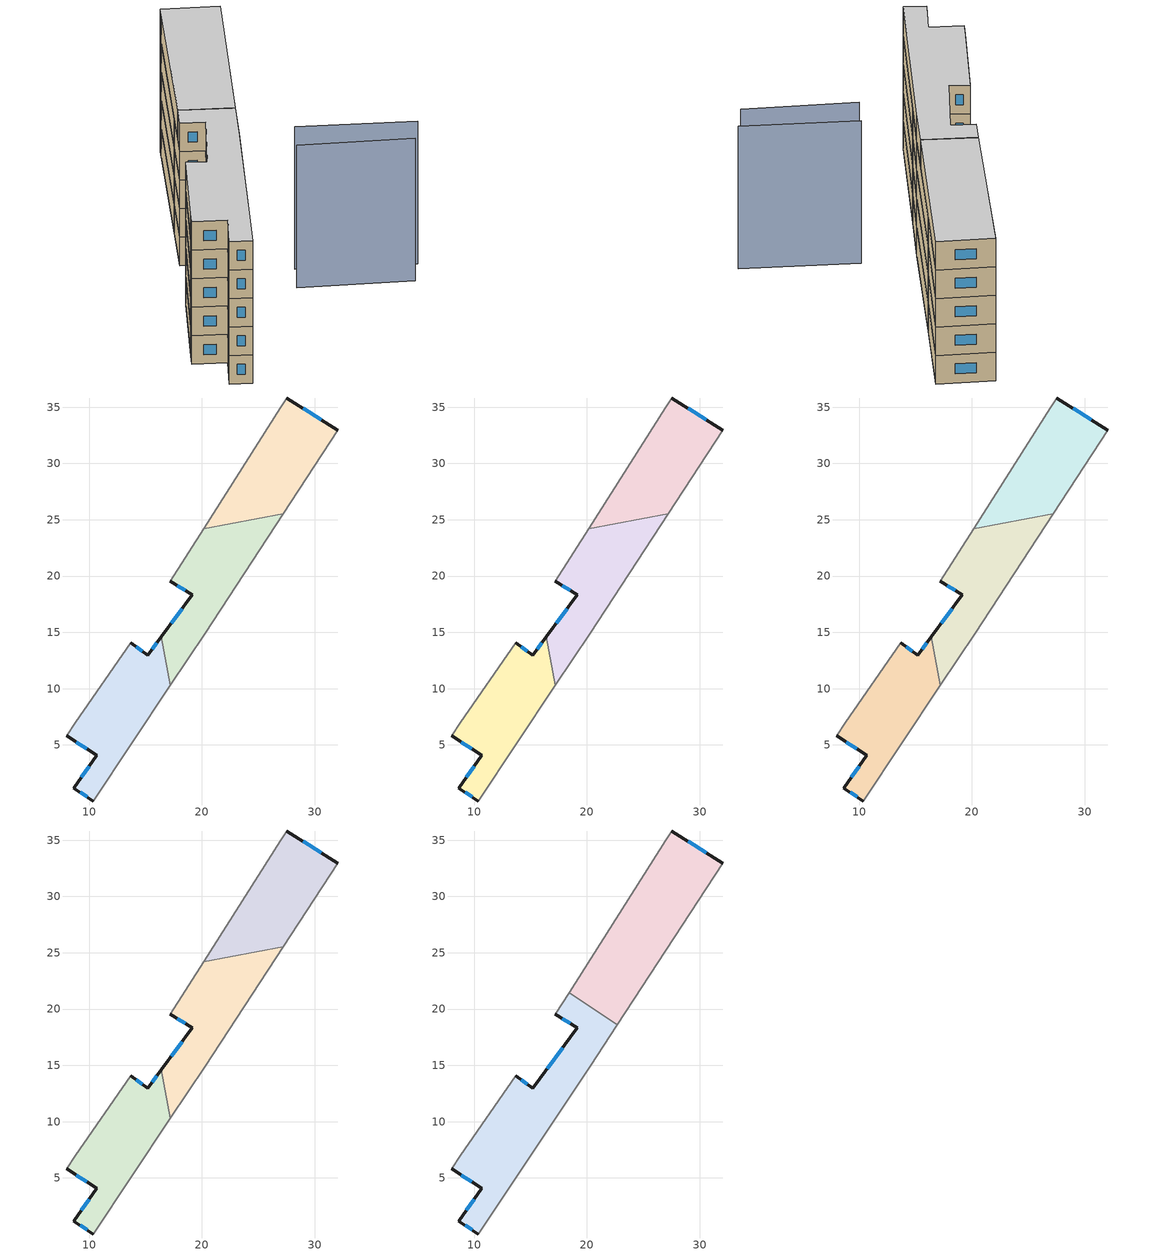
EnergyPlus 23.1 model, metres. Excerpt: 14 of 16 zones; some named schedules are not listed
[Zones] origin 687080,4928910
40a6f8c0c4f9d5b1_F0_dwelling_0
 floor ground (EU_floor_Construction): 32.07,32.97 27.23,25.56 20.15,24.21 27.01,34.99 27.53,35.82 z0
 wall outside (EU_wall_Construction): 32.07,32.97 27.53,35.82 z0:3
 wall adiabatic (EU_wall_Construction): 27.23,25.56 32.07,32.97 / 27.53,35.82 27.01,34.99 20.15,24.21 z0:3
 wall to 40a6f8c0c4f9d5b1_F0_dwelling_1 (EU_wall_Construction): 20.15,24.21 27.23,25.56 z0:3
 window (EU_Window_Construction): 30.59,33.89 29,34.89 z0.98:2.02
40a6f8c0c4f9d5b1_F0_dwelling_1
 floor ground (EU_floor_Construction): 27.23,25.56 20.3,14.94 17.2,10.29 16.38,14.59 19.13,18.32 17.2,19.56 20.15,24.21 z0
 wall outside (EU_wall_Construction): 17.2,19.56 19.13,18.32 16.38,14.59 z0:3
 wall adiabatic (EU_wall_Construction): 20.15,24.21 17.2,19.56 / 17.2,10.29 20.3,14.94 27.23,25.56 z0:3
 wall to 40a6f8c0c4f9d5b1_F0_dwelling_2 (EU_wall_Construction): 16.38,14.59 17.2,10.29 z0:3
 window (EU_Window_Construction): 18.23,17.11 17.27,15.8 / 17.82,19.16 18.5,18.72 z0.98:2.02
40a6f8c0c4f9d5b1_F0_dwelling_2
 floor ground (EU_floor_Construction): 16.38,14.59 17.2,10.29 10.36,0.02 8.62,1.17 10.64,4.07 7.99,5.83 8.74,6.95 13.67,14.1 15.2,12.98 z0
 wall outside (EU_wall_Construction): 16.38,14.59 15.2,12.98 13.67,14.1 / 7.99,5.83 10.64,4.07 8.62,1.17 10.36,0.02 z0:3
 wall adiabatic (EU_wall_Construction): 13.67,14.1 8.74,6.95 7.99,5.83 / 10.36,0.02 17.2,10.29 z0:3
 window (EU_Window_Construction): 14.7,13.34 14.16,13.73 / 16,14.07 15.58,13.5 / 9.18,0.8 9.79,0.39 / 9.98,3.13 9.27,2.11 / 8.85,5.26 9.77,4.64 z0.98:2.02
40a6f8c0c4f9d5b1_F1_dwelling_0
 floor to 40a6f8c0c4f9d5b1_F0_dwelling_0 (EU_floor_Construction): 32.07,32.97 27.23,25.56 20.15,24.21 27.01,34.99 27.53,35.82 z3
 wall outside (EU_wall_Construction): 32.07,32.97 27.53,35.82 z3:6
 wall adiabatic (EU_wall_Construction): 27.23,25.56 32.07,32.97 / 27.53,35.82 27.01,34.99 20.15,24.21 z3:6
 wall to 40a6f8c0c4f9d5b1_F1_dwelling_1 (EU_wall_Construction): 20.15,24.21 27.23,25.56 z3:6
 window (EU_Window_Construction): 30.59,33.89 29,34.89 z3.98:5.02
40a6f8c0c4f9d5b1_F1_dwelling_1
 floor to 40a6f8c0c4f9d5b1_F0_dwelling_1 (EU_floor_Construction): 27.23,25.56 20.3,14.94 17.2,10.29 16.38,14.59 19.13,18.32 17.2,19.56 20.15,24.21 z3
 wall outside (EU_wall_Construction): 17.2,19.56 19.13,18.32 16.38,14.59 z3:6
 wall adiabatic (EU_wall_Construction): 20.15,24.21 17.2,19.56 / 17.2,10.29 20.3,14.94 27.23,25.56 z3:6
 wall to 40a6f8c0c4f9d5b1_F1_dwelling_2 (EU_wall_Construction): 16.38,14.59 17.2,10.29 z3:6
 window (EU_Window_Construction): 18.23,17.11 17.27,15.8 / 17.82,19.16 18.5,18.72 z3.98:5.02
40a6f8c0c4f9d5b1_F1_dwelling_2
 floor to 40a6f8c0c4f9d5b1_F0_dwelling_2 (EU_floor_Construction): 16.38,14.59 17.2,10.29 10.36,0.02 8.62,1.17 10.64,4.07 7.99,5.83 8.74,6.95 13.67,14.1 15.2,12.98 z3
 wall outside (EU_wall_Construction): 16.38,14.59 15.2,12.98 13.67,14.1 / 7.99,5.83 10.64,4.07 8.62,1.17 10.36,0.02 z3:6
 wall adiabatic (EU_wall_Construction): 13.67,14.1 8.74,6.95 7.99,5.83 / 10.36,0.02 17.2,10.29 z3:6
 window (EU_Window_Construction): 14.7,13.34 14.16,13.73 / 16,14.07 15.58,13.5 / 9.18,0.8 9.79,0.39 / 9.98,3.13 9.27,2.11 / 8.85,5.26 9.77,4.64 z3.98:5.02
40a6f8c0c4f9d5b1_F2_dwelling_0
 floor to 40a6f8c0c4f9d5b1_F1_dwelling_0 (EU_floor_Construction): 32.07,32.97 27.23,25.56 20.15,24.21 27.01,34.99 27.53,35.82 z6
 wall outside (EU_wall_Construction): 32.07,32.97 27.53,35.82 z6:9
 wall adiabatic (EU_wall_Construction): 27.23,25.56 32.07,32.97 / 27.53,35.82 27.01,34.99 20.15,24.21 z6:9
 wall to 40a6f8c0c4f9d5b1_F2_dwelling_1 (EU_wall_Construction): 20.15,24.21 27.23,25.56 z6:9
 window (EU_Window_Construction): 30.59,33.89 29,34.89 z6.98:8.02
40a6f8c0c4f9d5b1_F2_dwelling_1
 floor to 40a6f8c0c4f9d5b1_F1_dwelling_1 (EU_floor_Construction): 27.23,25.56 20.3,14.94 17.2,10.29 16.38,14.59 19.13,18.32 17.2,19.56 20.15,24.21 z6
 wall outside (EU_wall_Construction): 17.2,19.56 19.13,18.32 16.38,14.59 z6:9
 wall adiabatic (EU_wall_Construction): 20.15,24.21 17.2,19.56 / 17.2,10.29 20.3,14.94 27.23,25.56 z6:9
 wall to 40a6f8c0c4f9d5b1_F2_dwelling_2 (EU_wall_Construction): 16.38,14.59 17.2,10.29 z6:9
 window (EU_Window_Construction): 18.23,17.11 17.27,15.8 / 17.82,19.16 18.5,18.72 z6.98:8.02
40a6f8c0c4f9d5b1_F2_dwelling_2
 floor to 40a6f8c0c4f9d5b1_F1_dwelling_2 (EU_floor_Construction): 16.38,14.59 17.2,10.29 10.36,0.02 8.62,1.17 10.64,4.07 7.99,5.83 8.74,6.95 13.67,14.1 15.2,12.98 z6
 wall outside (EU_wall_Construction): 16.38,14.59 15.2,12.98 13.67,14.1 / 7.99,5.83 10.64,4.07 8.62,1.17 10.36,0.02 z6:9
 wall adiabatic (EU_wall_Construction): 13.67,14.1 8.74,6.95 7.99,5.83 / 10.36,0.02 17.2,10.29 z6:9
 window (EU_Window_Construction): 14.7,13.34 14.16,13.73 / 16,14.07 15.58,13.5 / 9.18,0.8 9.79,0.39 / 9.98,3.13 9.27,2.11 / 8.85,5.26 9.77,4.64 z6.98:8.02
40a6f8c0c4f9d5b1_F3_dwelling_0
 floor to 40a6f8c0c4f9d5b1_F2_dwelling_0 (EU_floor_Construction): 32.07,32.97 27.23,25.56 20.15,24.21 27.01,34.99 27.53,35.82 z9
 wall outside (EU_wall_Construction): 32.07,32.97 27.53,35.82 z9:12
 wall adiabatic (EU_wall_Construction): 27.23,25.56 32.07,32.97 / 27.53,35.82 27.01,34.99 20.15,24.21 z9:12
 wall to 40a6f8c0c4f9d5b1_F3_dwelling_1 (EU_wall_Construction): 20.15,24.21 27.23,25.56 z9:12
 window (EU_Window_Construction): 30.59,33.89 29,34.89 z9.98:11.02
40a6f8c0c4f9d5b1_F3_dwelling_1
 floor to 40a6f8c0c4f9d5b1_F2_dwelling_1 (EU_floor_Construction): 27.23,25.56 20.3,14.94 17.2,10.29 16.38,14.59 19.13,18.32 17.2,19.56 20.15,24.21 z9
 wall outside (EU_wall_Construction): 17.2,19.56 19.13,18.32 16.38,14.59 z9:12
 wall adiabatic (EU_wall_Construction): 20.15,24.21 17.2,19.56 / 17.2,10.29 20.3,14.94 27.23,25.56 z9:12
 wall to 40a6f8c0c4f9d5b1_F3_dwelling_2 (EU_wall_Construction): 16.38,14.59 17.2,10.29 z9:12
 window (EU_Window_Construction): 18.23,17.11 17.27,15.8 / 17.82,19.16 18.5,18.72 z9.98:11.02
40a6f8c0c4f9d5b1_F3_dwelling_2
 floor to 40a6f8c0c4f9d5b1_F2_dwelling_2 (EU_floor_Construction): 16.38,14.59 17.2,10.29 10.36,0.02 8.62,1.17 10.64,4.07 7.99,5.83 8.74,6.95 13.67,14.1 15.2,12.98 z9
 wall outside (EU_wall_Construction): 16.38,14.59 15.2,12.98 13.67,14.1 / 7.99,5.83 10.64,4.07 8.62,1.17 10.36,0.02 z9:12
 wall adiabatic (EU_wall_Construction): 13.67,14.1 8.74,6.95 7.99,5.83 / 10.36,0.02 17.2,10.29 z9:12
 window (EU_Window_Construction): 14.7,13.34 14.16,13.73 / 16,14.07 15.58,13.5 / 9.18,0.8 9.79,0.39 / 9.98,3.13 9.27,2.11 / 8.85,5.26 9.77,4.64 z9.98:11.02
40a6f8c0c4f9d5b1_F4_dwelling_0
 floor to 40a6f8c0c4f9d5b1_F3_dwelling_2 (EU_floor_Construction): 16.38,14.59 17.2,10.29 10.36,0.02 8.62,1.17 10.64,4.07 7.99,5.83 8.74,6.95 13.67,14.1 15.2,12.98 z12
 floor to 40a6f8c0c4f9d5b1_F3_dwelling_1 (EU_floor_Construction): 22.69,18.61 20.3,14.94 17.2,10.29 16.38,14.59 19.13,18.32 17.2,19.56 18.41,21.46 z12
 wall outside (EU_wall_Construction): 7.99,5.83 10.64,4.07 8.62,1.17 10.36,0.02 / 17.2,19.56 19.13,18.32 15.2,12.98 13.67,14.1 z12:15
 wall to 40a6f8c0c4f9d5b1_F4_dwelling_1 (EU_wall_Construction): 22.69,18.61 18.41,21.46 z12:15
 wall adiabatic (EU_wall_Construction): 10.36,0.02 20.3,14.94 22.69,18.61 / 13.67,14.1 8.74,6.95 7.99,5.83 / 18.41,21.46 17.2,19.56 z12:15
 window (EU_Window_Construction): 9.18,0.8 9.79,0.39 / 9.98,3.13 9.27,2.11 / 8.85,5.26 9.77,4.64 / 14.7,13.34 14.16,13.73 / 17.85,16.58 16.47,14.72 / 17.82,19.16 18.5,18.72 z12.98:14.02
 ceiling to 40a6f8c0c4f9d5b1_F5_dwelling_0 (EU_floor_Construction): 10.36,0.02 20.3,14.94 22.69,18.61 18.41,21.46 17.2,19.56 19.13,18.32 15.2,12.98 13.67,14.1 8.74,6.95 7.99,5.83 10.64,4.07 8.62,1.17 z15
40a6f8c0c4f9d5b1_F4_dwelling_1
 floor to 40a6f8c0c4f9d5b1_F3_dwelling_0 (EU_floor_Construction): 32.07,32.97 27.23,25.56 20.15,24.21 27.01,34.99 27.53,35.82 z12
 floor to 40a6f8c0c4f9d5b1_F3_dwelling_1 (EU_floor_Construction): 27.23,25.56 22.69,18.61 18.41,21.46 20.15,24.21 z12
 wall outside (EU_wall_Construction): 32.07,32.97 27.53,35.82 z12:15
 wall adiabatic (EU_wall_Construction): 27.53,35.82 27.01,34.99 18.41,21.46 / 22.69,18.61 32.07,32.97 z12:15
 window (EU_Window_Construction): 30.59,33.89 29,34.89 z12.98:14.02
 ceiling to 40a6f8c0c4f9d5b1_F5_dwelling_1 (EU_floor_Construction): 22.69,18.61 32.07,32.97 27.53,35.82 27.01,34.99 18.41,21.46 z15
shading: 23.23,10.33 32.28,4.77 / 34.22,6.93 24.98,12.91 z0:15
[Building]
EU S2 Campaign: North Axis=0; Terrain=City; Solar Distribution=FullExterior
[Site:Location]
Bologna: Latitude=44.5; Longitude=11.25; Time Zone=1; Elevation=37
[SizingPeriod:WeatherFileDays]
AnnualSizingPeriod: Begin Month=1; Begin Day of Month=1; End Month=12; End Day of Month=31; Day of Week for Start Day=Monday; Use Weather File Daylight Saving Period=No; Use Weather File Rain and Snow Indicators=No
[MATERIAL]
EU_InternalMass_Material: Roughness=MediumRough; Thickness=0.1; Conductivity=1; Density=1800; Specific Heat=900; Thermal Absorptance=0.9; Solar Absorptance=0.7; Visible Absorptance=0.7
[MATERIAL:NOMASS] Roughness=MediumRough; Thermal Absorptance=0.9; Solar Absorptance=0.7; Visible Absorptance=0.7
Name | Thermal Resistance
EU_wall_NoMass | 0.905828
EU_floor_NoMass | 0.67114
[WINDOWMATERIAL:SIMPLEGLAZINGSYSTEM]
EU_Window_SimpleGlazing: UFactor=4.52486; Solar Heat Gain Coefficient=0.85; Visible Transmittance=0.85
[CONSTRUCTION]
EU_wall_Construction: EU_wall_NoMass
EU_floor_Construction: EU_floor_NoMass
EU_InternalMass_Construction: EU_InternalMass_Material
EU_Window_Construction: EU_Window_SimpleGlazing
[ZONE] Type=1; Multiplier=1; Ceiling Height=autocalculate; Floor Area=autocalculate; Part of Total Floor Area=Yes
Name | Volume
40a6f8c0c4f9d5b1_F0_dwelling_0; 40a6f8c0c4f9d5b1_F1_dwelling_0; 40a6f8c0c4f9d5b1_F2_dwelling_0; 40a6f8c0c4f9d5b1_F3_dwelling_0 | 179.309
40a6f8c0c4f9d5b1_F4_dwelling_0 | 268.961
40a6f8c0c4f9d5b1_F0_dwelling_1; 40a6f8c0c4f9d5b1_F1_dwelling_1; 40a6f8c0c4f9d5b1_F2_dwelling_1; 40a6f8c0c4f9d5b1_F3_dwelling_1 | 179.316
40a6f8c0c4f9d5b1_F4_dwelling_1 | 268.948
40a6f8c0c4f9d5b1_F0_dwelling_2; 40a6f8c0c4f9d5b1_F1_dwelling_2; 40a6f8c0c4f9d5b1_F2_dwelling_2; 40a6f8c0c4f9d5b1_F3_dwelling_2 | 179.314
[INTERNALMASS] Construction=EU_InternalMass_Construction
Name | Zone or ZoneList | Surface Area
40a6f8c0c4f9d5b1_F0_dwelling_0_EU_InternalMass | 40a6f8c0c4f9d5b1_F0_dwelling_0 | 59.7696
40a6f8c0c4f9d5b1_F0_dwelling_1_EU_InternalMass | 40a6f8c0c4f9d5b1_F0_dwelling_1 | 59.7721
40a6f8c0c4f9d5b1_F0_dwelling_2_EU_InternalMass | 40a6f8c0c4f9d5b1_F0_dwelling_2 | 59.7703
40a6f8c0c4f9d5b1_F1_dwelling_0_EU_InternalMass | 40a6f8c0c4f9d5b1_F1_dwelling_0 | 59.7696
40a6f8c0c4f9d5b1_F1_dwelling_1_EU_InternalMass | 40a6f8c0c4f9d5b1_F1_dwelling_1 | 59.7721
40a6f8c0c4f9d5b1_F1_dwelling_2_EU_InternalMass | 40a6f8c0c4f9d5b1_F1_dwelling_2 | 59.7703
40a6f8c0c4f9d5b1_F2_dwelling_0_EU_InternalMass | 40a6f8c0c4f9d5b1_F2_dwelling_0 | 59.7696
40a6f8c0c4f9d5b1_F2_dwelling_1_EU_InternalMass | 40a6f8c0c4f9d5b1_F2_dwelling_1 | 59.7721
40a6f8c0c4f9d5b1_F2_dwelling_2_EU_InternalMass | 40a6f8c0c4f9d5b1_F2_dwelling_2 | 59.7703
40a6f8c0c4f9d5b1_F3_dwelling_0_EU_InternalMass | 40a6f8c0c4f9d5b1_F3_dwelling_0 | 59.7696
40a6f8c0c4f9d5b1_F3_dwelling_1_EU_InternalMass | 40a6f8c0c4f9d5b1_F3_dwelling_1 | 59.7721
40a6f8c0c4f9d5b1_F3_dwelling_2_EU_InternalMass | 40a6f8c0c4f9d5b1_F3_dwelling_2 | 59.7703
40a6f8c0c4f9d5b1_F4_dwelling_0_EU_InternalMass | 40a6f8c0c4f9d5b1_F4_dwelling_0 | 89.6535
40a6f8c0c4f9d5b1_F4_dwelling_1_EU_InternalMass | 40a6f8c0c4f9d5b1_F4_dwelling_1 | 89.6495
[OTHEREQUIPMENT] Fuel Type=Electricity; Design Level Calculation Method=Watts/Area; Power per Zone Floor Area=1; Fraction Latent=0; Fraction Radiant=0; Fraction Lost=0; Carbon Dioxide Generation Rate=0; EndUse Subcategory=EU_Step8_InternalGains
Name | Zone or ZoneList or Space or SpaceList | Schedule
EU_Step8_InternalGain_40a6f8c0c4f9d5b1_F0_dwelling_0_f000 | 40a6f8c0c4f9d5b1_F0_dwelling_0 | EU_Step8_GainSchedule_40a6f8c0c4f9d5b1_F0_dwelling_0_f000
EU_Step8_InternalGain_40a6f8c0c4f9d5b1_F0_dwelling_1_f000 | 40a6f8c0c4f9d5b1_F0_dwelling_1 | EU_Step8_GainSchedule_40a6f8c0c4f9d5b1_F0_dwelling_1_f000
EU_Step8_InternalGain_40a6f8c0c4f9d5b1_F0_dwelling_2_f000 | 40a6f8c0c4f9d5b1_F0_dwelling_2 | EU_Step8_GainSchedule_40a6f8c0c4f9d5b1_F0_dwelling_2_f000
EU_Step8_InternalGain_40a6f8c0c4f9d5b1_F1_dwelling_0_f000 | 40a6f8c0c4f9d5b1_F1_dwelling_0 | EU_Step8_GainSchedule_40a6f8c0c4f9d5b1_F1_dwelling_0_f000
EU_Step8_InternalGain_40a6f8c0c4f9d5b1_F1_dwelling_1_f000 | 40a6f8c0c4f9d5b1_F1_dwelling_1 | EU_Step8_GainSchedule_40a6f8c0c4f9d5b1_F1_dwelling_1_f000
EU_Step8_InternalGain_40a6f8c0c4f9d5b1_F1_dwelling_2_f000 | 40a6f8c0c4f9d5b1_F1_dwelling_2 | EU_Step8_GainSchedule_40a6f8c0c4f9d5b1_F1_dwelling_2_f000
EU_Step8_InternalGain_40a6f8c0c4f9d5b1_F2_dwelling_0_f000 | 40a6f8c0c4f9d5b1_F2_dwelling_0 | EU_Step8_GainSchedule_40a6f8c0c4f9d5b1_F2_dwelling_0_f000
EU_Step8_InternalGain_40a6f8c0c4f9d5b1_F2_dwelling_1_f000 | 40a6f8c0c4f9d5b1_F2_dwelling_1 | EU_Step8_GainSchedule_40a6f8c0c4f9d5b1_F2_dwelling_1_f000
EU_Step8_InternalGain_40a6f8c0c4f9d5b1_F2_dwelling_2_f000 | 40a6f8c0c4f9d5b1_F2_dwelling_2 | EU_Step8_GainSchedule_40a6f8c0c4f9d5b1_F2_dwelling_2_f000
EU_Step8_InternalGain_40a6f8c0c4f9d5b1_F3_dwelling_0_f000 | 40a6f8c0c4f9d5b1_F3_dwelling_0 | EU_Step8_GainSchedule_40a6f8c0c4f9d5b1_F3_dwelling_0_f000
EU_Step8_InternalGain_40a6f8c0c4f9d5b1_F3_dwelling_1_f000 | 40a6f8c0c4f9d5b1_F3_dwelling_1 | EU_Step8_GainSchedule_40a6f8c0c4f9d5b1_F3_dwelling_1_f000
EU_Step8_InternalGain_40a6f8c0c4f9d5b1_F3_dwelling_2_f000 | 40a6f8c0c4f9d5b1_F3_dwelling_2 | EU_Step8_GainSchedule_40a6f8c0c4f9d5b1_F3_dwelling_2_f000
EU_Step8_InternalGain_40a6f8c0c4f9d5b1_F4_dwelling_0_f000 | 40a6f8c0c4f9d5b1_F4_dwelling_0 | EU_Step8_GainSchedule_40a6f8c0c4f9d5b1_F4_dwelling_0_f000
EU_Step8_InternalGain_40a6f8c0c4f9d5b1_F4_dwelling_1_f000 | 40a6f8c0c4f9d5b1_F4_dwelling_1 | EU_Step8_GainSchedule_40a6f8c0c4f9d5b1_F4_dwelling_1_f000
[ZONEVENTILATION:DESIGNFLOWRATE] Schedule=EU_AlwaysOn; Design Flow Rate Calculation Method=AirChanges/Hour; Air Changes per Hour=0.73129; Ventilation Type=Natural; Fan Pressure Rise=0; Fan Total Efficiency=1; Constant Term Coefficient=1; Temperature Term Coefficient=0; Velocity Term Coefficient=0; Velocity Squared Term Coefficient=0; Minimum Indoor Temperature=-100; Maximum Indoor Temperature=100; Delta Temperature=-100; Minimum Outdoor Temperature=-100; Maximum Outdoor Temperature=100; Maximum Wind Speed=40
Name | Zone or ZoneList or Space or SpaceList
EU_ConstantAir_40a6f8c0c4f9d5b1_F0_dwelling_0 | 40a6f8c0c4f9d5b1_F0_dwelling_0
EU_ConstantAir_40a6f8c0c4f9d5b1_F0_dwelling_1 | 40a6f8c0c4f9d5b1_F0_dwelling_1
EU_ConstantAir_40a6f8c0c4f9d5b1_F0_dwelling_2 | 40a6f8c0c4f9d5b1_F0_dwelling_2
EU_ConstantAir_40a6f8c0c4f9d5b1_F1_dwelling_0 | 40a6f8c0c4f9d5b1_F1_dwelling_0
EU_ConstantAir_40a6f8c0c4f9d5b1_F1_dwelling_1 | 40a6f8c0c4f9d5b1_F1_dwelling_1
EU_ConstantAir_40a6f8c0c4f9d5b1_F1_dwelling_2 | 40a6f8c0c4f9d5b1_F1_dwelling_2
EU_ConstantAir_40a6f8c0c4f9d5b1_F2_dwelling_0 | 40a6f8c0c4f9d5b1_F2_dwelling_0
EU_ConstantAir_40a6f8c0c4f9d5b1_F2_dwelling_1 | 40a6f8c0c4f9d5b1_F2_dwelling_1
EU_ConstantAir_40a6f8c0c4f9d5b1_F2_dwelling_2 | 40a6f8c0c4f9d5b1_F2_dwelling_2
EU_ConstantAir_40a6f8c0c4f9d5b1_F3_dwelling_0 | 40a6f8c0c4f9d5b1_F3_dwelling_0
EU_ConstantAir_40a6f8c0c4f9d5b1_F3_dwelling_1 | 40a6f8c0c4f9d5b1_F3_dwelling_1
EU_ConstantAir_40a6f8c0c4f9d5b1_F3_dwelling_2 | 40a6f8c0c4f9d5b1_F3_dwelling_2
EU_ConstantAir_40a6f8c0c4f9d5b1_F4_dwelling_0 | 40a6f8c0c4f9d5b1_F4_dwelling_0
EU_ConstantAir_40a6f8c0c4f9d5b1_F4_dwelling_1 | 40a6f8c0c4f9d5b1_F4_dwelling_1
[HVACTEMPLATE:THERMOSTAT] Constant Heating Setpoint=20; Constant Cooling Setpoint=50
EU_HeatOnly_40a6f8c0c4f9d5b1_F0_dwelling_0; EU_HeatOnly_40a6f8c0c4f9d5b1_F0_dwelling_1; EU_HeatOnly_40a6f8c0c4f9d5b1_F0_dwelling_2; EU_HeatOnly_40a6f8c0c4f9d5b1_F1_dwelling_0; EU_HeatOnly_40a6f8c0c4f9d5b1_F1_dwelling_1; EU_HeatOnly_40a6f8c0c4f9d5b1_F1_dwelling_2; EU_HeatOnly_40a6f8c0c4f9d5b1_F2_dwelling_0; EU_HeatOnly_40a6f8c0c4f9d5b1_F2_dwelling_1; EU_HeatOnly_40a6f8c0c4f9d5b1_F2_dwelling_2; EU_HeatOnly_40a6f8c0c4f9d5b1_F3_dwelling_0; EU_HeatOnly_40a6f8c0c4f9d5b1_F3_dwelling_1; EU_HeatOnly_40a6f8c0c4f9d5b1_F3_dwelling_2; EU_HeatOnly_40a6f8c0c4f9d5b1_F4_dwelling_0; EU_HeatOnly_40a6f8c0c4f9d5b1_F4_dwelling_1; EU_HeatOnly_40a6f8c0c4f9d5b1_F5_dwelling_0
